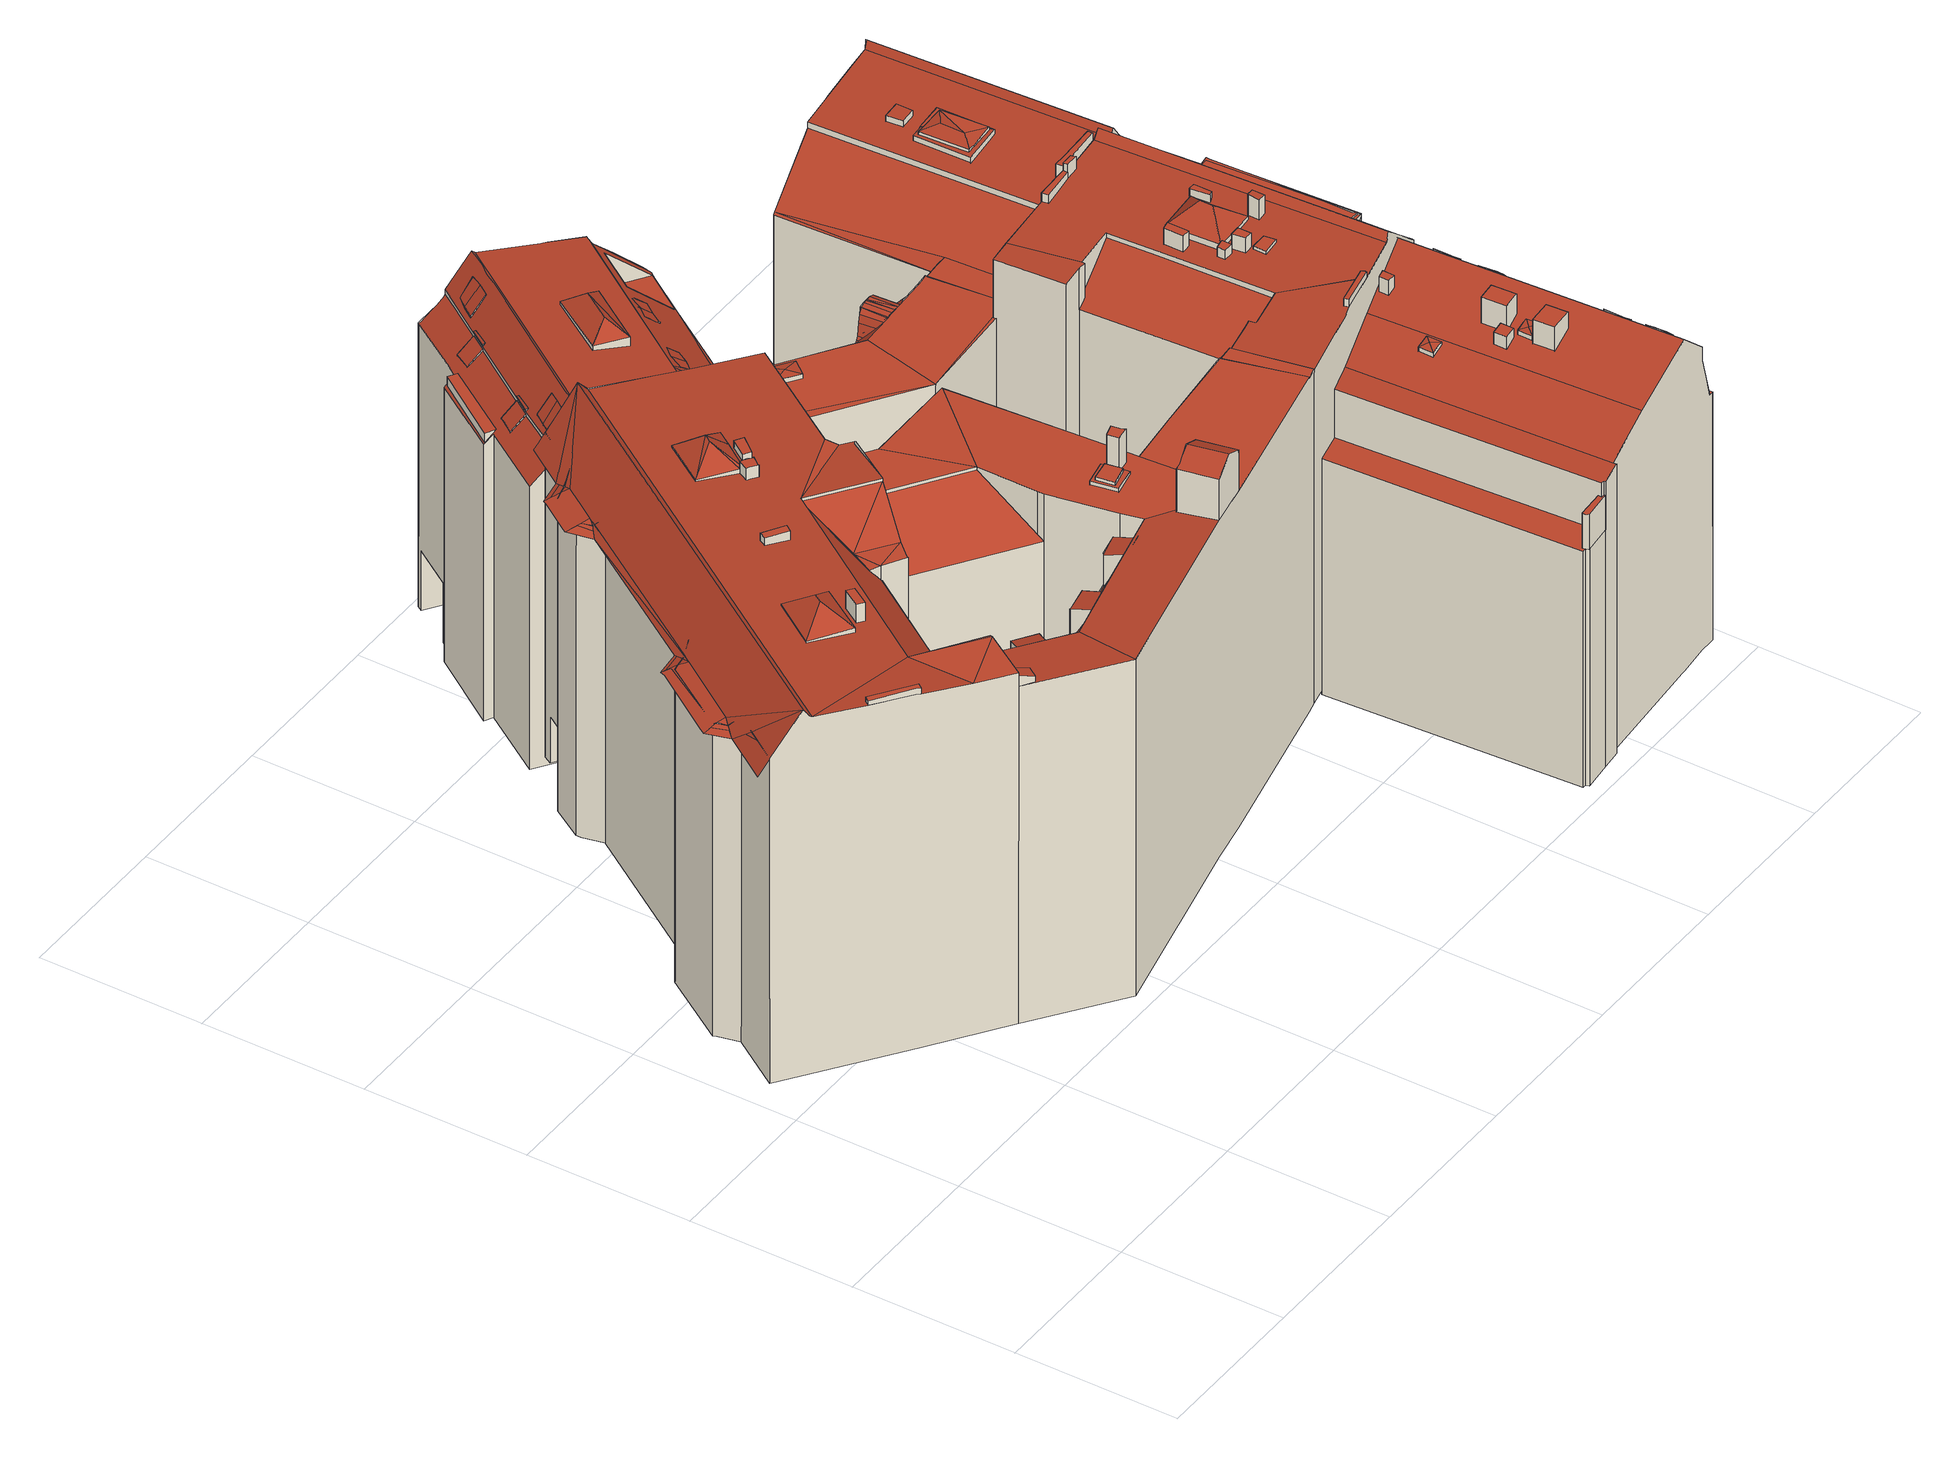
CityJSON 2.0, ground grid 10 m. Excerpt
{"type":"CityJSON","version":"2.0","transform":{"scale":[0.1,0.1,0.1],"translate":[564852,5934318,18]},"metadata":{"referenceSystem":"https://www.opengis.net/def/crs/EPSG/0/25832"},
"CityObjects":{
"building1":{"type":"Building","attributes":{"Grundfläche 2D":"878.854980","Grundhöhe NN":"18.755"},"children":["building1-1","building1-2","building1-3","building1-4","building1-5","building1-6","building1-7","building1-8","building1-9","building1-10","building1-11","building1-12","building1-13","building1-14","building1-15","building1-16","building1-17","building1-18","building1-19","building1-20","building1-21","building1-22","building1-23","building1-24","building1-25","building1-26"],"geometry":[{"type":"Solid","lod":"3","boundaries":[[[[0,1,2,3]],[[4,5,6,7]],[[4,7,8]],[[9,10,11,12,13]],[[9,14,15,16,17,18,10]],[[15,19,20,21,22]],[[7,23,24,25,17,16,15,22,8]],[[26,27,28,29,30,31]],[[32,33,34,35,36,37,38,39,40,41,42]],[[43,44,45,40,39,46,47,48,49,50]],[[51,52,53,54]],[[55,56,57,58]],[[59,60,57,56,61,62,63,64,65,66,67,68,69]],[[70,71,66,65,72,73,74]],[[75,76,77,78,60,69,79,80,81,82]],[[59,69,60]],[[83,84,85,86,87,88,89,90,91]],[[92,93,94,95,96,97,98,99,55,58,100]],[[95,94,101,102,103,97,96]],[[104,105,106,107,108]],[[109,110,106,105,104]],[[104,111,112,113,114,115,116,109]],[[117,111,118,119,120,121,122]],[[123,112,111,117,122]],[[124,125,126,116]],[[114,113,127,124,116,115]],[[104,128,129,130,111]],[[131,132,133,134,135,136,137,138]],[[139,138,137]],[[140,141,142,143,144,145,129]],[[146,147,148,149,130,129,145]],[[150,145,144]],[[151,150,144]],[[152,145,150]],[[153,154,155,156,146]],[[147,146,156]],[[157,158,159,160]],[[139,159,158]],[[137,159,139]],[[158,161,139]],[[139,161,138]],[[162,111,130]],[[163,111,162]],[[112,123,122,164,165]],[[166,167,113,112,165,164,168,169]],[[113,167,166,124,127]],[[116,126,125,170,171]],[[172,173,109,116,171,170,174,175]],[[109,173,172,106,110]],[[131,176,177,178,132]],[[179,180,181,182,183,184,185,186]],[[187,188,189,190]],[[54,53,20,19]],[[35,34,17,25]],[[17,34,33,32,42,41,40,10,18]],[[40,45,44,43,11,10]],[[21,3,2,22]],[[2,1,8,22]],[[6,27,26,7]],[[7,26,31,23]],[[23,31,30,24]],[[70,90,89,71]],[[71,89,88,66]],[[66,88,87,67]],[[67,87,86,85,69,68]],[[85,84,79,69]],[[84,83,80,79]],[[83,91,81,80]],[[136,159,137]],[[132,178,133]],[[145,152,176,131]],[[146,145,131,138]],[[161,153,146,138]],[[0,3,191,192]],[[193,194,195,4,8,1,0,192,196]],[[197,198,5,4,195,199]],[[200,201,202,203,30,29,204]],[[205,35,25,24,30,203]],[[39,38,37,36,35,205,206]],[[48,47,46,39,206,207]],[[49,48,207,208]],[[9,13,209,210]],[[211,212,213,75,51,54,19,15,14,9,210,214]],[[51,75,82,52]],[[3,21,20,53,52,82,215,216,191]],[[217,218,185,184,183,182,219,220]],[[186,185,218,221]],[[179,186,221,222]],[[223,65,64,63,62,61,56,55,99,98,224,225]],[[72,65,223,226]],[[74,73,72,226,227]],[[90,70,74,227,228]],[[91,90,228,229]],[[81,91,229,215,82]],[[230,231,232,233,219,182,92,100,58,57,60,78,77,76,75,213,234]],[[94,93,92,182,181,180]],[[94,180,179,101]],[[189,235,236,103,102,101,179,222,237,190]],[[97,103,236,238]],[[98,97,238,224]],[[187,190,237,239]],[[188,187,239,240]],[[189,188,240,235]],[[108,105,241,242,243]],[[209,13,244,151,144,143,142,141,140,129,128,104,108,243,245]],[[12,11,43,50,49,177,176,152,150,151,244,13]],[[178,177,49,208,246,133]],[[247,136,135,134,133,246,248]],[[247,249,250,251,252,160,159,136]],[[157,160,252,204,29,28,27,6,5,198,253,155,154,153,161,158]],[[254,255,256,156,155,253]],[[147,156,256,257]],[[257,258,259,260,261,262,148,147]],[[263,264,265,266,119,118,111,163,162,130,149,148,262,267]],[[268,269,270,271,117,119,266]],[[272,273,274,275]],[[123,271,270,276,277,274,273,165]],[[278,279,114,127,167,272,275,280]],[[281,279,278,282]],[[283,284,285,286,171,126,115,281,282,287]],[[288,289,242,241,110,173,290]],[[290,286,285,288]],[[194,193,202,201]],[[255,254,250,249]],[[261,260,269,268]],[[277,276,259,258]],[[287,282,278,280,275,274,277,258,257,256,255,249,247,248,246,208,207,206,205,203,202,193,196,192,191,216,215,229,228,227,226,223,225,224,238,236,235,240,239,237,222,221,218,217,220,219,233,232,231,230,234,213,212,211,214,210,209,245,243,242,289,288,285,284,283]],[[264,263,267,262,261,268,266,265]],[[106,105,108,107]],[[120,119,117,122,121]],[[122,123,165,164]],[[122,117,271,123]],[[169,168,164,165,273,272,167,166]],[[166,167,127,124]],[[125,124,279,281]],[[114,124,127]],[[124,114,279]],[[125,126,171,170]],[[125,281,115]],[[115,126,125]],[[290,173,172,175,174,170,171,286]],[[172,173,110,106]],[[110,241,105,106]],[[251,291,197,199,200,204,252]],[[200,199,195,194,201]],[[291,251,250,254,253,198,197]],[[269,260,259,276,270]]]],"semantics":{"surfaces":[{"type":"RoofSurface"},{"type":"WallSurface"},{"type":"GroundSurface"},{"type":"OuterCeilingSurface"}],"values":[[0,0,0,0,0,0,0,0,0,0,0,0,0,0,0,0,0,0,0,0,0,0,0,0,0,0,0,0,0,0,0,0,0,0,0,0,0,0,0,0,0,0,0,0,0,0,0,0,0,0,0,0,1,1,1,1,1,1,1,1,1,1,1,1,1,1,1,1,1,1,1,1,1,1,1,1,1,1,1,1,1,1,1,1,1,1,1,1,1,1,1,1,1,1,1,1,1,1,1,1,1,1,1,1,1,1,1,1,1,1,1,1,1,1,1,1,1,1,1,1,1,1,1,1,1,1,2,2,0,0,0,0,0,0,0,0,0,0,0,0,0,0,0,3,3,3,3]]}}]},
"building1-1":{"type":"BuildingInstallation","parents":["building1"],"geometry":[{"type":"MultiSurface","lod":"3","boundaries":[[[292,293,294,244]],[[294,12,13,244]],[[13,295,292,244]],[[295,296,293,292]],[[12,294,293,296]]],"semantics":{"surfaces":[{"type":"RoofSurface"},{"type":"WallSurface"}],"values":[0,1,1,1,1]}}]},
"building1-2":{"type":"BuildingInstallation","parents":["building1"],"geometry":[{"type":"MultiSurface","lod":"3","boundaries":[[[297,298,299,300,301]],[[302,297,301,303]],[[14,15,303,301,300]],[[15,304,302,303]],[[297,302,304,16,305,299,298]],[[300,299,305,14]]],"semantics":{"surfaces":[{"type":"RoofSurface"},{"type":"WallSurface"}],"values":[0,0,1,1,1,1]}}]},
"building1-3":{"type":"BuildingInstallation","parents":["building1"],"geometry":[{"type":"MultiSurface","lod":"3","boundaries":[[[306,307,308,309,310,311]],[[312,313,306,311,314]],[[313,315,316,308,307,306]],[[317,309,308,316,318]],[[314,311,310,309,317,319]]],"semantics":{"surfaces":[{"type":"RoofSurface"},{"type":"WallSurface"}],"values":[0,1,1,1,1]}}]},
"building1-4":{"type":"BuildingInstallation","parents":["building1"],"geometry":[{"type":"MultiSurface","lod":"3","boundaries":[[[320,44,45,321]],[[321,45,322]],[[320,321,322,323]],[[44,320,323]]],"semantics":{"surfaces":[{"type":"RoofSurface"},{"type":"WallSurface"}],"values":[0,1,1,1]}}]},
"building1-5":{"type":"BuildingInstallation","parents":["building1"],"geometry":[{"type":"MultiSurface","lod":"3","boundaries":[[[324,41,42,325,326]],[[42,327,325]],[[328,324,326,325,327,329]],[[324,328,41]]],"semantics":{"surfaces":[{"type":"RoofSurface"},{"type":"WallSurface"}],"values":[0,1,1,1]}}]},
"building1-6":{"type":"BuildingInstallation","parents":["building1"],"geometry":[{"type":"MultiSurface","lod":"3","boundaries":[[[330,331,332,333]],[[333,332,334,335]],[[330,333,335,336]],[[331,330,336,337]],[[332,331,337,334]]],"semantics":{"surfaces":[{"type":"RoofSurface"},{"type":"WallSurface"}],"values":[0,1,1,1,1]}}]},
"building1-7":{"type":"BuildingInstallation","parents":["building1"],"geometry":[{"type":"MultiSurface","lod":"3","boundaries":[[[338,339,316,315,313,340,341],[336,335,334,337]],[[342,340,313,312]],[[341,340,342,343]],[[338,341,343,344]],[[344,345,339,338]],[[316,339,345,318]]],"semantics":{"surfaces":[{"type":"RoofSurface"},{"type":"WallSurface"}],"values":[0,1,1,1,1,1]}}]},
"building1-8":{"type":"BuildingInstallation","parents":["building1"],"geometry":[{"type":"MultiSurface","lod":"3","boundaries":[[[346,32,33,347,348]],[[33,349,347]],[[350,346,348,347,349,351]],[[346,350,32]]],"semantics":{"surfaces":[{"type":"RoofSurface"},{"type":"WallSurface"}],"values":[0,1,1,1]}}]},
"building1-9":{"type":"BuildingInstallation","parents":["building1"],"geometry":[{"type":"MultiSurface","lod":"3","boundaries":[[[352,353,354,355]],[[355,354,356,357]],[[352,355,357,358]],[[353,352,358,359]],[[354,353,359,356]]],"semantics":{"surfaces":[{"type":"RoofSurface"},{"type":"WallSurface"}],"values":[0,1,1,1,1]}}]},
"building1-10":{"type":"BuildingInstallation","parents":["building1"],"geometry":[{"type":"MultiSurface","lod":"3","boundaries":[[[360,361,362,363,364]],[[78,60,360,364]],[[60,59,365,362,361,360]],[[365,366,363,362]],[[366,78,364,363]]],"semantics":{"surfaces":[{"type":"RoofSurface"},{"type":"WallSurface"}],"values":[0,1,1,1,1]}}]},
"building1-11":{"type":"BuildingInstallation","parents":["building1"],"geometry":[{"type":"MultiSurface","lod":"3","boundaries":[[[367,368,369,370]],[[63,64,368,367]],[[64,371,369,368]],[[372,370,369,371]]],"semantics":{"surfaces":[{"type":"RoofSurface"},{"type":"WallSurface"}],"values":[0,1,1,1]}}]},
"building1-12":{"type":"BuildingInstallation","parents":["building1"],"geometry":[{"type":"MultiSurface","lod":"3","boundaries":[[[373,374,375,376]],[[376,375,377,378]],[[373,376,378,379]],[[374,373,379,380]],[[375,374,380,377]]],"semantics":{"surfaces":[{"type":"RoofSurface"},{"type":"WallSurface"}],"values":[0,1,1,1,1]}}]},
"building1-13":{"type":"BuildingInstallation","parents":["building1"],"geometry":[{"type":"MultiSurface","lod":"3","boundaries":[[[381,382,383,384,385,386]],[[387,388,382,381]],[[389,384,383,382,388,390]],[[389,391,385,384]],[[391,392,387,381,386,385]]],"semantics":{"surfaces":[{"type":"RoofSurface"},{"type":"WallSurface"}],"values":[0,1,1,1,1]}}]},
"building1-14":{"type":"BuildingInstallation","parents":["building1"],"geometry":[{"type":"MultiSurface","lod":"3","boundaries":[[[393,394,395,396]],[[396,395,397,96]],[[394,393,95,398]],[[395,394,398,397]]],"semantics":{"surfaces":[{"type":"RoofSurface"},{"type":"WallSurface"}],"values":[0,1,1,1]}}]},
"building1-15":{"type":"BuildingInstallation","parents":["building1"],"geometry":[{"type":"MultiSurface","lod":"3","boundaries":[[[399,400,401,402]],[[402,401,403,404]],[[399,402,404,405]],[[400,399,405,406]],[[401,400,406,403]]],"semantics":{"surfaces":[{"type":"RoofSurface"},{"type":"WallSurface"}],"values":[0,1,1,1,1]}}]},
"building1-16":{"type":"BuildingInstallation","parents":["building1"],"geometry":[{"type":"MultiSurface","lod":"3","boundaries":[[[407,408,409,410]],[[63,367,408,407,62]],[[367,370,409,408]],[[409,370,372]],[[410,409,372,411]],[[411,62,407,410]]],"semantics":{"surfaces":[{"type":"RoofSurface"},{"type":"WallSurface"}],"values":[0,1,1,1,1,1]}}]},
"building1-17":{"type":"BuildingInstallation","parents":["building1"],"geometry":[{"type":"MultiSurface","lod":"3","boundaries":[[[412,413,414]],[[415,416,417,418,413,412]],[[419,417,420]],[[419,421,418,417]],[[422,414,413,418,421]],[[423,424,412,414]],[[424,425,392,417,416,415,412]],[[392,391,420,417]],[[391,426,427,421,419,420]],[[421,427,423,414,422]]],"semantics":{"surfaces":[{"type":"RoofSurface"},{"type":"WallSurface"}],"values":[0,0,0,0,0,1,1,1,1,1]}}]},
"building1-18":{"type":"BuildingInstallation","parents":["building1"],"geometry":[{"type":"MultiSurface","lod":"3","boundaries":[[[428,429,430,431,432]],[[433,434,432,431]],[[434,435,428,432]],[[435,436,429,428]],[[429,436,433,431,430]]],"semantics":{"surfaces":[{"type":"RoofSurface"},{"type":"WallSurface"}],"values":[0,1,1,1,1]}}]},
"building1-19":{"type":"BuildingInstallation","parents":["building1"],"geometry":[{"type":"MultiSurface","lod":"3","boundaries":[[[437,438,439,440]],[[440,439,441,442]],[[437,440,442,443]],[[443,444,438,437]],[[444,441,439,438]]],"semantics":{"surfaces":[{"type":"RoofSurface"},{"type":"WallSurface"}],"values":[0,1,1,1,1]}}]},
"building1-20":{"type":"BuildingInstallation","parents":["building1"],"geometry":[{"type":"MultiSurface","lod":"3","boundaries":[[[445,446,447]],[[448,447,446,449]],[[445,450,449,446]],[[448,449,450]],[[445,447,451,452]],[[452,453,450,445]],[[448,450,453,454]],[[454,451,447,448]]],"semantics":{"surfaces":[{"type":"RoofSurface"},{"type":"WallSurface"}],"values":[0,0,0,0,1,1,1,1]}}]},
"building1-21":{"type":"BuildingInstallation","parents":["building1"],"geometry":[{"type":"MultiSurface","lod":"3","boundaries":[[[455,456,457,458]],[[458,457,459,460]],[[455,458,460,461]],[[456,455,461,462]],[[457,456,462,459]]],"semantics":{"surfaces":[{"type":"RoofSurface"},{"type":"WallSurface"}],"values":[0,1,1,1,1]}}]},
"building1-22":{"type":"BuildingInstallation","parents":["building1"],"geometry":[{"type":"MultiSurface","lod":"3","boundaries":[[[463,464,465]],[[465,466,467]],[[464,466,465]],[[468,464,463]],[[469,470,464,468]],[[471,466,469]],[[467,466,471]],[[469,466,470]],[[470,466,464]],[[472,473,463,465]],[[468,474,475,471,469]],[[476,467,471,475,477]],[[476,472,465,467]]],"semantics":{"surfaces":[{"type":"RoofSurface"},{"type":"WallSurface"}],"values":[0,0,0,0,0,0,0,0,0,1,1,1,1]}}]},
"building1-23":{"type":"BuildingInstallation","parents":["building1"],"geometry":[{"type":"MultiSurface","lod":"3","boundaries":[[[478,479,480,481]],[[481,480,482,483]],[[478,481,483,484]],[[479,478,484,485]],[[480,479,485,482]]],"semantics":{"surfaces":[{"type":"RoofSurface"},{"type":"WallSurface"}],"values":[0,1,1,1,1]}}]},
"building1-24":{"type":"BuildingInstallation","parents":["building1"],"geometry":[{"type":"MultiSurface","lod":"3","boundaries":[[[486,487,488,489,490,491,492,493,494]],[[495,488,487,463,473]],[[495,496,497,490,489,488]],[[497,498,499,492,491,490]],[[499,500,493,492]],[[500,501,474,468,486,494,493]],[[468,463,487,486]]],"semantics":{"surfaces":[{"type":"RoofSurface"},{"type":"WallSurface"}],"values":[0,1,1,1,1,1,1]}}]},
"building1-25":{"type":"BuildingInstallation","parents":["building1"],"geometry":[{"type":"MultiSurface","lod":"3","boundaries":[[[502,503,504,505]],[[505,504,506,507]],[[502,505,507,508]],[[503,502,508,509]],[[504,503,509,506]]],"semantics":{"surfaces":[{"type":"RoofSurface"},{"type":"WallSurface"}],"values":[0,1,1,1,1]}}]},
"building1-26":{"type":"BuildingInstallation","parents":["building1"],"geometry":[{"type":"MultiSurface","lod":"3","boundaries":[[[510,511,512,513,514]],[[142,143,512,511,510,141]],[[143,515,513,512]],[[515,516,514,513]],[[516,141,510,514]]],"semantics":{"surfaces":[{"type":"RoofSurface"},{"type":"WallSurface"}],"values":[0,1,1,1,1]}}]},
"building2":{"type":"Building","attributes":{"Grundfläche 2D":"254.212908","Grundhöhe NN":"18.160"},"children":["building2-1","building2-2","building2-3","building2-4","building2-5","building2-6","building2-7","building2-8","building2-9","building2-10","building2-11","building2-12","building2-13","building2-14","building2-15"],"geometry":[{"type":"MultiSurface","lod":"3","boundaries":[[[517,518,519,520,521,522,523,524,525,526,527,528,529,530,531,532,533,534,535]],[[536,537,538,539,540,541,542,543,544,545,546,547,548,549,550]],[[536,550,551,552,541,540,539,538,537]],[[553,554,555,552,551,556,557,558,559]],[[560,561,562,563,564,565,566]],[[567,568,569]],[[569,568,570]],[[571,572,567]],[[572,573,567]],[[567,573,568]],[[574,575,576,577,578,579,560,580,581,572,571,582,583],[584,585,586,587]],[[572,566,588]],[[589,564,563,590,591,592,593,594,572,588,595]],[[560,566,572,581,580]],[[596,597,598,599,600]],[[601,602,598]],[[598,602,603,604,605,606,607,608,609,610,611,612,613,614]],[[615,616,599,598,614]],[[617,618,617,619]],[[619,617,618,620,621,622,623,624,625,626]],[[626,627,628,629,630,631,632,633,634,635,636]],[[619,626,619,637,618,617]],[[626,636,635,634,637,619]],[[629,638,639,570,640,630]],[[569,570,639]],[[564,589,565]],[[588,566,595]],[[615,614,630,640,570,568,573,572,594,593,616]],[[546,545,544,543,542,535,534,533,532,531,530,529,528,548,547]],[[578,553,559,558,557,561,560,579]],[[589,595,566,565]],[[622,621,620,618,637,634,633,632,631,630,614,613,612,611,610,609,608,607,606,605]],[[593,592,599,616]],[[592,591,600,599]],[[591,590,596,600]],[[520,641,642,643,644,645,646,522,521]],[[523,522,646,647]],[[524,523,647,648]],[[525,524,648,649]],[[526,525,649,650]],[[526,650,651,652,653,654,655,656,657,590,563,562,561,557,556,551,550,549,548,528,527]],[[596,590,657,658,597]],[[598,597,658,659]],[[601,598,659,660]],[[602,601,660,661]],[[603,602,661,662]],[[604,603,662,663]],[[622,605,604,663,664]],[[623,622,664,665]],[[629,628,627,626,625,624,623,665,666]],[[638,629,666,667]],[[567,569,639,668,669]],[[639,638,667,668]],[[567,669,670,671,672,673,674,583,582,571]],[[520,519,518,517,675,676,677,641]],[[576,575,574,583,674,678,679,680,681,682,535,542,541,552,555,554,553,578,577]],[[517,535,682,675]],[[645,644,671,670]],[[673,672,643,642]],[[676,675,682,681,680,679,678,674,673,642,641,677]],[[667,666,665,664,663,662,661,660,659,658,657,656,655,654,653,652,651,650,649,648,647,646,645,670,669,668]],[[644,643,672,671]]],"semantics":{"surfaces":[{"type":"RoofSurface"},{"type":"WallSurface"},{"type":"GroundSurface"},{"type":"OuterCeilingSurface"}],"values":[0,0,0,0,0,0,0,0,0,0,0,0,0,0,0,0,0,0,0,0,0,0,0,0,0,1,1,1,1,1,1,1,1,1,1,1,1,1,1,1,1,1,1,1,1,1,1,1,1,1,1,1,1,1,1,1,1,1,1,2,2,3]}}]},
"building2-1":{"type":"BuildingInstallation","parents":["building2"],"geometry":[{"type":"MultiSurface","lod":"3","boundaries":[[[683,684,685,686,687]],[[688,683,687,689]],[[690,689,687,686]],[[690,686,685,684,691,692]]],"semantics":{"surfaces":[{"type":"RoofSurface"},{"type":"WallSurface"}],"values":[0,1,1,1]}}]},
"building2-2":{"type":"BuildingInstallation","parents":["building2"],"geometry":[{"type":"MultiSurface","lod":"3","boundaries":[[[693,684,683,694]],[[694,683,688,695]],[[693,694,695,696]],[[684,693,696,691]]],"semantics":{"surfaces":[{"type":"RoofSurface"},{"type":"WallSurface"}],"values":[0,1,1,1]}}]},
"building2-3":{"type":"BuildingInstallation","parents":["building2"],"geometry":[{"type":"MultiSurface","lod":"3","boundaries":[[[697,698,699]],[[700,699,698,701]],[[702,698,697]],[[701,698,702]],[[703,704,697,699]],[[702,697,704,705]],[[705,706,701,702]],[[706,707,703,699,700,701]]],"semantics":{"surfaces":[{"type":"RoofSurface"},{"type":"WallSurface"}],"values":[0,0,0,0,1,1,1,1]}}]},
"building2-4":{"type":"BuildingInstallation","parents":["building2"],"geometry":[{"type":"MultiSurface","lod":"3","boundaries":[[[708,709,710,711]],[[709,712,710]],[[708,711,713]],[[709,713,712]],[[708,713,709]],[[714,715,711,710]],[[715,716,713,711]],[[712,713,716,717]],[[710,712,717,714]]],"semantics":{"surfaces":[{"type":"RoofSurface"},{"type":"WallSurface"}],"values":[0,0,0,0,0,1,1,1,1]}}]},
"building2-5":{"type":"BuildingInstallation","parents":["building2"],"geometry":[{"type":"MultiSurface","lod":"3","boundaries":[[[718,587,586,719]],[[719,586,585]],[[718,719,585,584]],[[587,718,584]]],"semantics":{"surfaces":[{"type":"RoofSurface"},{"type":"WallSurface"}],"values":[0,1,1,1]}}]},
"building2-6":{"type":"BuildingInstallation","parents":["building2"],"geometry":[{"type":"MultiSurface","lod":"3","boundaries":[[[720,721,722,723]],[[723,722,724,725]],[[720,726,727,721]],[[727,724,722,721]]],"semantics":{"surfaces":[{"type":"RoofSurface"},{"type":"WallSurface"}],"values":[0,1,1,1]}}]},
"building2-7":{"type":"BuildingInstallation","parents":["building2"],"geometry":[{"type":"MultiSurface","lod":"3","boundaries":[[[728,729,730,731]],[[730,729,732]],[[733,734,735,736]],[[737,733,736,738,739,740]],[[739,741,740]],[[734,728,731,735]],[[742,740,741,635]],[[742,635,637,743]],[[637,617,744]],[[744,743,637]],[[745,617,746,747]],[[744,617,745]],[[748,747,746,749]],[[750,751,752,753,748,749,754,755]],[[756,752,751,757,758]],[[758,759,756]],[[760,761,762,747,748,753,752,756,759,763]],[[762,619,636,764,765,766,767,768,732,729,728,734,733,737,740,742,743,744,745,747]]],"semantics":{"surfaces":[{"type":"RoofSurface"},{"type":"WallSurface"}],"values":[0,0,0,0,0,0,0,0,0,0,0,0,0,0,0,0,1,1]}}]},
"building2-8":{"type":"BuildingInstallation","parents":["building2"],"geometry":[{"type":"MultiSurface","lod":"3","boundaries":[[[769,770,771,772]],[[773,774,775,776,777]],[[543,544,772,771]],[[778,777,776,775,779,780]],[[770,769,781,782]],[[782,543,771,770]],[[533,779,775,774]],[[778,532,773,777]],[[769,772,544]],[[781,769,544]]],"semantics":{"surfaces":[{"type":"RoofSurface"},{"type":"WallSurface"}],"values":[0,0,1,1,1,1,1,1,1,1]}}]},
"building2-9":{"type":"BuildingInstallation","parents":["building2"],"geometry":[{"type":"MultiSurface","lod":"3","boundaries":[[[783,784,785,786]],[[784,783,787,788]],[[788,785,784]],[[787,783,786]]],"semantics":{"surfaces":[{"type":"RoofSurface"},{"type":"WallSurface"}],"values":[0,1,1,1]}}]},
"building2-10":{"type":"BuildingInstallation","parents":["building2"],"geometry":[{"type":"MultiSurface","lod":"3","boundaries":[[[789,720,723,790]],[[720,789,791,726]],[[790,723,725,792]],[[789,790,792,791]]],"semantics":{"surfaces":[{"type":"RoofSurface"},{"type":"WallSurface"}],"values":[0,1,1,1]}}]},
"building2-11":{"type":"BuildingInstallation","parents":["building2"],"geometry":[{"type":"MultiSurface","lod":"3","boundaries":[[[793,794,795,796]],[[797,798,799,800,801]],[[545,546,795,794]],[[793,796,802,803]],[[531,804,799,798]],[[803,545,794,793]],[[805,530,797,801]],[[546,802,796,795]],[[805,801,800,799,804,806]]],"semantics":{"surfaces":[{"type":"RoofSurface"},{"type":"WallSurface"}],"values":[0,0,1,1,1,1,1,1,1]}}]},
"building2-12":{"type":"BuildingInstallation","parents":["building2"],"geometry":[{"type":"MultiSurface","lod":"3","boundaries":[[[807,808,809,810,811]],[[810,811,810,809]],[[812,813,808,807]],[[814,809,808]],[[814,808,813]]],"semantics":{"surfaces":[{"type":"RoofSurface"},{"type":"WallSurface"}],"values":[0,1,1,1,1]}}]},
"building2-13":{"type":"BuildingInstallation","parents":["building2"],"geometry":[{"type":"MultiSurface","lod":"3","boundaries":[[[815,816,817,818,819,820]],[[821,822,816,815]],[[822,817,818,817,816]],[[819,820,819,818]]],"semantics":{"surfaces":[{"type":"RoofSurface"},{"type":"WallSurface"}],"values":[0,1,1,1]}}]},
"building2-14":{"type":"BuildingInstallation","parents":["building2"],"geometry":[{"type":"MultiSurface","lod":"3","boundaries":[[[823,815,820,824,825,826,827]],[[828,829,821,815,823,827]],[[825,828,827,826]],[[824,825,824,820]]],"semantics":{"surfaces":[{"type":"RoofSurface"},{"type":"WallSurface"}],"values":[0,1,1,1]}}]},
"building2-15":{"type":"BuildingInstallation","parents":["building2"],"geometry":[{"type":"MultiSurface","lod":"3","boundaries":[[[807,811,830,580,831]],[[580,581,831,580,830]],[[807,831,581,812]]],"semantics":{"surfaces":[{"type":"RoofSurface"},{"type":"WallSurface"}],"values":[0,1,1]}}]},
"building3":{"type":"Building","attributes":{"Grundfläche 2D":"230.732445","Grundhöhe NN":"18.650"},"children":["building3-1","building3-2","building3-3","building3-4","building3-5","building3-6","building3-7","building3-8","building3-9","building3-10","building3-11","building3-12","building3-13","building3-14"],"geometry":[{"type":"Solid","lod":"3","boundaries":[[[[832,833,834,835,836,837,838,839,840,841,842,843,844,845,846]],[[847,848,849,850,851,852]],[[853,854,855,856]],[[848,857,858,859,849]],[[860,861,859,858,862,863,864,865]],[[866,867,868,869,856,852,851,870,871],[855,854,853,856]],[[872,873,185,874,834,833,832,846,845,844,875,876,877,878]],[[879,880,881,882,883,884,885,886,887,888]],[[868,867,866,871,870,843,842,841,840,839,838,837,836,856,869]],[[834,874,185,889,890,891,892,893,894,895,896,897,879,862,858,857,848,847,852,856,836,835]],[[887,898,863,862,879,888]],[[863,898,887,886,899,864]],[[864,899,886,885,900,865]],[[865,900,885,901,902,860]],[[903,859,861,860,902,904]],[[905,906,907,908,875,844,843,870,851,850,849,859,903,909]],[[876,875,908,910]],[[877,876,910,911]],[[878,877,911,912]],[[185,873,872,913,914,889]],[[872,878,912,913]],[[880,879,897,915]],[[881,880,915,916]],[[917,883,882,881,916,918]],[[884,883,917,919]],[[885,884,919,901]],[[906,905,909,903,904,902,901,919,917,918,916,915,897,896,895,894,893,892,891,890,889,914,913,912,911,910,908,907]]]],"semantics":{"surfaces":[{"type":"RoofSurface"},{"type":"WallSurface"},{"type":"GroundSurface"}],"values":[[0,0,0,0,0,0,0,0,1,1,1,1,1,1,1,1,1,1,1,1,1,1,1,1,1,1,2]]}}]},
"building3-1":{"type":"BuildingInstallation","parents":["building3"],"geometry":[{"type":"MultiSurface","lod":"3","boundaries":[[[920,921,922,923]],[[924,925,923,922]],[[920,923,925,926]],[[926,927,921,920]],[[922,921,927,924]]],"semantics":{"surfaces":[{"type":"RoofSurface"},{"type":"WallSurface"}],"values":[0,1,1,1,1]}}]},
"building3-2":{"type":"BuildingInstallation","parents":["building3"],"geometry":[{"type":"MultiSurface","lod":"3","boundaries":[[[928,929,930,931,932,933,934,935]],[[936,937,930,929]],[[931,930,937,938]],[[931,938,939,932]],[[939,940,933,932]],[[940,941,942,943,928,935,934,933]],[[929,928,943,936]]],"semantics":{"surfaces":[{"type":"RoofSurface"},{"type":"WallSurface"}],"values":[0,1,1,1,1,1,1]}}]},
"building3-3":{"type":"BuildingInstallation","parents":["building3"],"geometry":[{"type":"MultiSurface","lod":"3","boundaries":[[[944,945,946,947,948,949,950,951,952,953]],[[946,945,954,955]],[[952,956,833,953]],[[944,957,954,945]],[[947,946,955,958]],[[959,951,950,949,948,960,832]],[[951,959,956,952]]],"semantics":{"surfaces":[{"type":"RoofSurface"},{"type":"WallSurface"}],"values":[0,1,1,1,1,1,1]}}]},
"building3-4":{"type":"BuildingInstallation","parents":["building3"],"geometry":[{"type":"MultiSurface","lod":"3","boundaries":[[[961,962,963,964,965]],[[878,872,846,965,964]],[[845,876,877,963,962,961]],[[877,878,964,963]]],"semantics":{"surfaces":[{"type":"RoofSurface"},{"type":"WallSurface"}],"values":[0,1,1,1]}}]},
"building3-5":{"type":"BuildingInstallation","parents":["building3"],"geometry":[{"type":"MultiSurface","lod":"3","boundaries":[[[966,967,968,969]],[[970,971,967,966]],[[971,972,968,967]],[[969,968,972,973]],[[973,970,966,969]]],"semantics":{"surfaces":[{"type":"RoofSurface"},{"type":"WallSurface"}],"values":[0,1,1,1,1]}}]},
"building3-6":{"type":"BuildingInstallation","parents":["building3"],"geometry":[{"type":"MultiSurface","lod":"3","boundaries":[[[974,975,976,977,978,979]],[[976,975,980,981]],[[979,978,977,982,983]],[[975,974,979,983,853,980]],[[977,976,981,982]]],"semantics":{"surfaces":[{"type":"RoofSurface"},{"type":"WallSurface"}],"values":[0,1,1,1,1]}}]},
"building3-7":{"type":"BuildingInstallation","parents":["building3"],"geometry":[{"type":"MultiSurface","lod":"3","boundaries":[[[984,985,986]],[[987,988,984,986,989,990]],[[991,990,989,986,985,992,993,994]],[[995,992,985,984]],[[987,990,991,996]],[[988,987,996,997]],[[988,997,995,984]]],"semantics":{"surfaces":[{"type":"RoofSurface"},{"type":"WallSurface"}],"values":[0,0,1,1,1,1,1]}}]},
"building3-8":{"type":"BuildingInstallation","parents":["building3"],"geometry":[{"type":"MultiSurface","lod":"3","boundaries":[[[957,958,955,954]]],"semantics":{"surfaces":[{"type":"RoofSurface"}],"values":[0]}}]},
"building3-9":{"type":"BuildingInstallation","parents":["building3"],"geometry":[{"type":"MultiSurface","lod":"3","boundaries":[[[998,999,1000,1001,1002]],[[999,998,1003,1004]],[[1000,999,1004,1005]],[[1005,1006,1007,1002,1001,1000]],[[998,1002,1007,1003]]],"semantics":{"surfaces":[{"type":"RoofSurface"},{"type":"WallSurface"}],"values":[0,1,1,1,1]}}]},
"building3-10":{"type":"BuildingInstallation","parents":["building3"],"geometry":[{"type":"MultiSurface","lod":"3","boundaries":[[[1008,1009,1010,1011]],[[1012,1011,1010,1013]],[[1014,1015,1016,1010,1009]],[[1017,1013,1010,1016,1015]],[[1018,1019,1020,1009,1008,1011]],[[1009,1020,1021,1015,1014]],[[1021,1022,1023,1013,1017,1015]],[[1023,1024,1018,1011,1012,1013]]],"semantics":{"surfaces":[{"type":"RoofSurface"},{"type":"WallSurface"}],"values":[0,0,0,0,1,1,1,1]}}]},
"building3-11":{"type":"BuildingInstallation","parents":["building3"],"geometry":[{"type":"MultiSurface","lod":"3","boundaries":[[[1025,1026,1027,1028,1029]],[[1030,1029,1028,1027]],[[1031,1032,1027,1026]],[[1033,1030,1027,1032]],[[1034,1035,1030,1033,1032]],[[1036,1037,1038,1026,1025,1029]],[[1026,1038,1034,1032,1031]],[[1035,1036,1029,1030]]],"semantics":{"surfaces":[{"type":"RoofSurface"},{"type":"WallSurface"}],"values":[0,0,0,0,1,1,1,1]}}]},
"building3-12":{"type":"BuildingInstallation","parents":["building3"],"geometry":[{"type":"MultiSurface","lod":"3","boundaries":[[[1039,1040,1041,1042]],[[1043,1044,1042,1041]],[[1039,1042,1044,1045]],[[1040,1039,1045,1046]],[[1041,1040,1046,1043]]],"semantics":{"surfaces":[{"type":"RoofSurface"},{"type":"WallSurface"}],"values":[0,1,1,1,1]}}]},
"building3-13":{"type":"BuildingInstallation","parents":["building3"],"geometry":[{"type":"MultiSurface","lod":"3","boundaries":[[[1047,1048,1049,1050,1051,1052,1053,1054]],[[1054,1053,1052,1055,1056]],[[1050,1049,1057,1058]],[[1055,1052,1051,1050,1058,854]],[[1054,1056,855,1059,1057,1049,1048,1047]]],"semantics":{"surfaces":[{"type":"RoofSurface"},{"type":"WallSurface"}],"values":[0,1,1,1,1]}}]},
"building3-14":{"type":"BuildingInstallation","parents":["building3"],"geometry":[{"type":"MultiSurface","lod":"3","boundaries":[[[1060,900,899,898,1061,1062,1063]],[[884,885,900,1060]],[[886,899,900,885]],[[888,1061,898,887]],[[887,898,899,886]],[[888,1064,1062,1061]],[[884,1060,1063,1062,1064,883]]],"semantics":{"surfaces":[{"type":"RoofSurface"},{"type":"WallSurface"}],"values":[0,1,1,1,1,1,1]}}]},
"building4":{"type":"Building","attributes":{"Grundfläche 2D":"192.346620","Grundhöhe NN":"18.805"},"children":["building4-1","building4-2","building4-3","building4-4"],"geometry":[{"type":"Solid","lod":"3","boundaries":[[[[1065,1066,1067,1068,1069,1070,1071,1072]],[[1073,1074,1075,1076,1077,1078]],[[1076,1079,1080,1077]],[[1081,1082,1083,1084,1085,1086,1087,1088,1089,1090,1080,1079]],[[1091,1092,1093,1094,1095]],[[1096,1097,1093]],[[1094,1098,1099,1100,1095]],[[1093,1097,1094]],[[1097,1098,1094]],[[1091,1086,1085,1092]],[[1070,1073,1078,1071]],[[1068,1067,1066,1101,1102,1103,1104,1105,1106,1107,1108,1109,1110,1111,1096,1093,1092,1085,1084,1083,1082,1081,1079,1076,1075,1074,1073,1070,1069]],[[1097,1096,1111,1112]],[[1098,1097,1112,1113,1099]],[[1100,1099,1113,223]],[[1100,223,1114,1115,224,1116,1065,1072,1071,1078,1077,1080,1090,1089,1088,1087,1086,1091,1095]],[[1066,1065,1116,1101]],[[1109,1108,1107,1106,1105,1104,1103,1102,1101,1116,224,1115,1114,223,1113,1112,1111,1110]]]],"semantics":{"surfaces":[{"type":"RoofSurface"},{"type":"WallSurface"},{"type":"GroundSurface"}],"values":[[0,0,0,0,0,0,0,0,1,1,1,1,1,1,1,1,1,2]]}}]},
"building4-1":{"type":"BuildingInstallation","parents":["building4"],"geometry":[{"type":"MultiSurface","lod":"3","boundaries":[[[1117,1118,1119,1120]],[[1118,1117,1121,1122]],[[1122,1123,1119,1118]],[[1120,1119,1123,1124]],[[1124,1121,1117,1120]]],"semantics":{"surfaces":[{"type":"RoofSurface"},{"type":"WallSurface"}],"values":[0,1,1,1,1]}}]},
"building4-2":{"type":"BuildingInstallation","parents":["building4"],"geometry":[{"type":"MultiSurface","lod":"3","boundaries":[[[1125,1126,1127,1128,1129]],[[1129,1130,1131]],[[1128,1130,1129]],[[1127,1132,1130,1128]],[[1133,1134,1131,1130,1132]],[[1135,1136,1137,1138,1127,1126,1125,1129,1139,1140]],[[1141,1132,1127,1138,1142]],[[1134,1133,1132,1141,1143,1144]],[[1131,1134,1144,1145]],[[1139,1129,1131,1145,1146]]],"semantics":{"surfaces":[{"type":"RoofSurface"},{"type":"WallSurface"}],"values":[0,0,0,0,0,1,1,1,1,1]}}]},
"building4-3":{"type":"BuildingInstallation","parents":["building4"],"geometry":[{"type":"MultiSurface","lod":"3","boundaries":[[[1147,1148,1149,1150,1151]],[[1088,1089,1149,1148,1087]],[[1089,1152,1150,1149]],[[1151,1150,1152,1153]],[[1147,1151,1153,1154]],[[1154,1087,1148,1147]]],"semantics":{"surfaces":[{"type":"RoofSurface"},{"type":"WallSurface"}],"values":[0,1,1,1,1,1]}}]},
"building4-4":{"type":"BuildingInstallation","parents":["building4"],"geometry":[{"type":"MultiSurface","lod":"3","boundaries":[[[1139,1146,1155,1156,1157,1140]],[[1158,1159,1160,1161,1155,1146,1145,1144,1143,1141,1142,1138,1137,1136,1135,1157,1162]],[[1135,1140,1157]],[[1157,1156,1163,1164,1158,1162]],[[1164,1165,1159,1158]],[[1166,1155,1161,1160,1159,1165,1167,1168]],[[1166,1163,1156,1155]]],"semantics":{"surfaces":[{"type":"RoofSurface"},{"type":"WallSurface"}],"values":[0,0,0,1,1,1,1]}}]}
},
"vertices":[
[344,314,197],[311,313,223],[319,197,223],[352,201,197],[251,313,228],[240,320,228],[223,293,227],[267,263,227],[311,313,228],[176,106,229],[181,144,227],[142,172,227],[128,151,229],[124,144,229],[296,133,229],[322,138,229],[294,156,228],[278,167,227],[218,153,227],[422,160,228],[410,207,228],[352,201,228],[319,197,228],[267,226,227],[267,222,227],[275,180,227],[267,263,225],[223,293,225],[221,291,223],[204,265,196],[267,222,196],[267,226,199],[250,160,225],[265,163,225],[278,167,225],[275,180,198],[247,174,198],[215,166,198],[200,163,198],[184,159,198],[181,144,225],[203,149,225],[218,153,225],[142,172,225],[154,163,225],[167,154,225],[175,166,199],[162,174,199],[149,184,200],[149,183,202],[142,173,224],[430,162,227],[421,208,227],[410,207,227],[422,160,227],[525,357,238],[521,357,233],[532,184,233],[535,185,238],[504,179,231],[504,178,231],[520,357,233],[496,355,232],[489,355,231],[467,354,229],[431,352,227],[439,311,227],[464,312,229],[466,282,229],[470,212,229],[434,309,227],[439,309,227],[417,351,226],[417,349,226],[420,308,226],[430,162,226],[458,168,228],[473,171,229],[480,173,230],[446,208,227],[445,212,227],[440,211,227],[421,208,225],[445,212,204],[446,208,204],[470,212,225],[466,282,226],[464,312,226],[439,311,204],[439,309,204],[434,309,200],[440,211,200],[571,193,205],[571,194,205],[569,227,205],[569,229,205],[564,318,205],[564,319,205],[561,359,205],[541,358,223],[568,192,208],[574,227,205],[570,318,205],[570,320,205],[27,213,248],[26,244,221],[26,256,211],[7,228,211],[12,224,221],[35,266,215],[31,262,214],[191,459,248],[150,437,215],[135,415,215],[132,410,215],[67,312,215],[63,307,215],[164,451,221],[181,466,229],[176,469,221],[173,471,215],[171,473,211],[154,448,211],[151,441,214],[126,406,211],[68,319,211],[65,312,214],[132,411,214],[30,211,243],[31,210,242],[196,456,242],[104,199,236],[128,197,211],[137,191,199],[137,192,199],[190,271,200],[190,272,200],[184,275,209],[184,317,236],[188,287,212],[34,208,242],[56,192,241],[78,177,240],[80,175,240],[103,158,239],[104,199,238],[184,317,238],[234,335,236],[277,400,236],[245,422,238],[142,172,238],[124,144,238],[142,173,238],[221,291,238],[240,320,237],[241,321,236],[234,326,236],[204,265,209],[209,272,212],[190,272,209],[204,264,209],[221,291,236],[194,457,244],[193,458,246],[138,445,211],[146,440,214],[123,422,211],[130,417,214],[137,443,211],[124,424,211],[52,317,211],[59,311,214],[22,271,211],[30,268,214],[51,314,211],[24,274,211],[142,173,236],[149,183,211],[137,191,210],[574,227,177],[569,227,202],[571,194,202],[571,193,202],[574,194,187],[575,194,186],[578,194,169],[576,227,169],[577,229,203],[572,318,203],[570,318,203],[574,229,203],[352,201,8],[344,314,8],[255,313,8],[255,313,42],[251,313,48],[311,313,8],[241,319,50],[240,320,48],[250,313,50],[210,261,50],[214,258,42],[214,258,8],[267,222,8],[204,265,50],[275,180,8],[184,159,8],[149,184,8],[149,183,8],[124,144,8],[176,106,8],[322,138,8],[422,160,8],[430,162,8],[296,133,8],[421,208,8],[410,207,8],[575,194,8],[578,194,8],[571,193,8],[574,194,8],[576,227,8],[574,227,8],[431,352,8],[561,359,8],[541,358,8],[417,351,8],[420,308,8],[434,309,8],[440,211,8],[473,171,8],[480,173,8],[504,178,8],[568,192,8],[458,168,8],[570,318,8],[570,320,8],[574,229,8],[564,319,8],[577,229,8],[572,318,8],[33,255,221],[33,255,8],[12,224,8],[124,144,236],[80,175,8],[137,191,8],[190,272,8],[190,271,8],[197,268,8],[197,268,42],[201,266,50],[204,264,50],[241,321,48],[238,323,42],[238,323,8],[234,326,8],[234,335,8],[256,368,8],[256,368,39],[273,395,39],[273,395,8],[277,400,8],[194,457,8],[193,458,8],[191,459,8],[176,469,8],[196,456,8],[173,464,8],[173,464,39],[158,442,39],[158,442,221],[130,420,213],[142,439,213],[142,439,8],[130,420,8],[151,441,39],[151,441,8],[133,404,8],[133,404,221],[130,417,8],[72,313,221],[72,313,8],[65,312,8],[59,311,8],[56,311,8],[56,311,213],[67,312,8],[29,270,8],[30,268,8],[29,270,213],[228,301,50],
[132,139,233],[136,145,233],[128,151,236],[132,139,229],[136,145,229],
[305,159,262],[294,156,257],[291,156,256],[296,133,256],[310,136,262],[317,161,256],[322,138,256],[317,161,228],[291,156,228],
[302,206,250],[302,205,250],[303,199,250],[311,200,250],[310,202,250],[309,208,250],[302,206,228],[302,206,230],[309,208,228],[302,205,230],[303,199,230],[311,200,228],[303,199,228],[310,202,228],
[161,173,222],[174,164,222],[174,164,203],[161,173,203],
[200,162,222],[216,165,222],[201,162,222],[216,165,201],[200,162,201],[201,162,201],
[302,196,232],[300,206,232],[288,204,232],[290,193,232],[288,204,230],[290,193,230],[302,196,230],[300,206,230],
[289,190,230],[304,193,230],[301,209,230],[286,206,230],[301,209,228],[286,206,227],[289,190,227],[304,193,228],
[247,172,222],[262,176,222],[248,173,222],[262,176,201],[247,172,201],[248,173,201],
[517,257,246],[513,257,246],[513,250,245],[518,250,245],[513,250,232],[518,250,233],[517,257,233],[513,257,232],
[504,178,235],[504,179,235],[503,181,235],[479,176,235],[480,173,235],[503,181,231],[479,176,230],
[489,355,235],[467,354,235],[468,350,235],[489,352,235],[468,350,229],[489,352,231],
[493,242,240],[493,250,240],[487,250,240],[488,242,240],[487,250,230],[488,242,230],[493,242,231],[493,250,231],
[478,253,236],[478,248,236],[483,248,236],[484,248,236],[484,254,236],[483,254,236],[478,253,230],[478,248,230],[484,248,230],[483,248,230],[484,254,230],[483,254,230],
[568,229,206],[573,229,206],[567,318,206],[563,318,206],[567,318,205],[573,229,205],
[503,233,233],[502,240,233],[492,240,233],[492,232,233],[492,240,231],[492,232,231],[503,233,231],[502,240,231],
[496,355,240],[489,355,240],[489,352,240],[497,352,240],[497,352,232],
[481,287,234],[495,275,246],[508,289,234],[481,283,234],[482,270,234],[483,254,234],[495,267,246],[487,254,234],[484,254,234],[510,255,234],[508,279,234],[508,289,232],[481,287,230],[481,283,230],[487,254,230],[510,255,232],
[511,279,237],[514,280,237],[514,289,237],[514,291,237],[510,291,237],[514,291,233],[510,291,232],[511,279,232],[514,280,233],
[472,270,240],[477,270,240],[477,283,240],[472,282,240],[477,283,230],[472,282,229],[472,270,229],[477,270,230],
[105,232,242],[101,251,254],[82,247,242],[101,275,242],[104,256,254],[123,260,242],[82,247,241],[105,232,239],[123,260,239],[101,275,241],
[204,365,244],[199,368,244],[192,358,244],[196,355,244],[192,358,239],[196,355,239],[204,365,239],[199,368,239],
[183,354,242],[181,371,254],[163,368,242],[184,376,254],[180,394,242],[185,353,242],[197,370,242],[184,375,254],[203,379,242],[163,368,241],[183,354,239],[185,353,239],[203,379,239],[180,394,241],[190,388,240],
[154,306,245],[141,314,245],[139,310,245],[151,302,245],[139,310,240],[151,302,239],[154,306,239],[141,314,240],
[185,353,247],[183,354,247],[180,348,247],[182,347,247],[186,344,247],[186,345,247],[190,350,247],[189,350,247],[187,352,247],[180,348,239],[182,347,239],[186,344,239],[186,345,239],[190,350,239],[189,350,239],[187,352,239],
[116,233,251],[123,244,251],[119,247,251],[112,236,251],[119,247,239],[112,236,239],[116,233,239],[123,244,239],
[56,192,244],[78,177,244],[80,175,244],[82,178,244],[58,195,244],[82,178,240],[58,195,241],
[263,588,201],[259,590,197],[257,592,194],[251,596,188],[230,564,188],[225,557,188],[220,560,182],[190,516,183],[195,513,188],[169,474,188],[173,471,193],[181,466,202],[188,476,202],[202,498,202],[209,508,202],[235,546,202],[242,556,202],[256,576,202],[264,588,202],[200,468,227],[204,475,227],[259,555,227],[263,562,227],[268,568,227],[275,579,227],[264,588,205],[242,556,205],[235,546,205],[209,508,205],[202,498,205],[188,476,205],[181,466,205],[191,459,224],[193,458,227],[194,457,225],[277,578,225],[328,543,217],[310,555,220],[307,557,220],[196,456,225],[245,422,217],[265,451,217],[325,538,217],[265,451,214],[245,422,214],[251,418,208],[274,403,185],[276,406,185],[254,422,208],[271,447,208],[303,442,183],[310,435,184],[311,436,184],[320,429,184],[337,493,183],[300,442,185],[302,441,184],[354,524,187],[354,525,187],[340,534,202],[338,536,204],[328,543,214],[325,538,214],[278,448,204],[279,447,202],[354,518,183],[357,522,183],[314,509,208],[331,534,208],[353,519,185],[336,494,185],[293,432,185],[254,422,185],[277,400,185],[279,403,185],[286,399,185],[310,435,185],[302,441,185],[271,447,185],[277,400,188],[276,398,188],[354,345,188],[286,399,188],[279,403,188],[417,349,188],[417,351,188],[431,352,188],[428,400,187],[420,399,187],[408,399,186],[406,399,186],[403,398,186],[400,398,186],[397,398,186],[391,398,186],[389,397,186],[388,397,186],[368,396,186],[332,420,186],[310,435,186],[403,399,183],[403,398,184],[399,417,162],[406,399,184],[408,399,184],[420,399,184],[419,420,160],[411,420,160],[405,419,160],[399,419,160],[393,418,160],[386,418,160],[373,417,160],[368,396,184],[388,397,184],[389,397,184],[391,398,184],[397,398,184],[397,399,183],[398,417,162],[400,398,183],[332,445,160],[321,429,182],[332,420,184],[251,596,2],[249,593,2],[249,593,41],[233,569,41],[233,569,2],[225,557,2],[220,560,2],[190,516,2],[195,513,2],[169,474,2],[181,466,2],[191,459,2],[193,458,2],[194,457,2],[196,456,2],[245,422,2],[277,400,2],[276,398,2],[354,345,2],[417,349,2],[417,351,2],[431,352,2],[428,400,2],[420,399,2],[419,420,2],[373,417,2],[332,445,2],[321,429,2],[303,442,2],[338,495,2],[338,495,41],[355,519,41],[355,519,2],[357,522,2],[263,588,2],[259,590,2],[257,592,2],[354,524,2],[354,525,2],[328,543,2],[275,579,2],[264,588,2],
[201,478,221],[194,482,209],[190,476,209],[189,475,209],[196,471,221],[201,478,220],[196,471,220],[189,475,208],[194,482,208],[190,476,208],
[199,489,209],[205,484,221],[205,484,220],[199,489,208],
[309,415,190],[319,415,191],[316,424,190],[326,417,190],[329,415,190],[322,406,190],[316,424,186],[309,415,187],[322,406,187],[329,415,186],[326,417,186],
[259,487,234],[271,505,234],[268,520,224],[245,485,225],[286,508,224],[262,473,225],[268,520,222],[245,485,222],[262,473,219],[286,508,219],
[314,509,185],[331,534,185],
[253,569,209],[248,562,209],[255,557,221],[260,564,221],[255,557,220],[260,564,220],[253,569,208],[248,562,208],
[389,416,166],[388,416,164],[388,415,164],[389,413,166],[387,416,162],[391,416,179],[390,416,174],[391,406,174],[392,402,179],[393,417,181],[393,401,179],[394,400,181],[393,417,182],[394,400,182],[396,417,183],[398,417,183],[399,417,183],[402,417,183],[406,400,182],[405,417,182],[406,417,179],[407,402,179],[407,413,167],[408,415,166],[407,417,166],[407,417,173],[407,407,174],[407,408,173],[410,418,164],[408,415,165],[410,417,164],[411,418,162],[407,417,162],[406,417,162],[405,417,162],[410,418,162],[396,417,162],[393,417,162],[390,416,162],[389,416,162],[388,416,162],
[236,545,207],[242,555,207],[242,556,206],[235,546,206],[235,546,203],[242,556,203],[234,561,194],[230,554,194],[228,551,194],[228,551,193],[234,561,193],[230,554,193],[236,545,206],[242,555,206],
[220,558,190],[191,516,190],[197,513,190],[225,555,190],[220,558,184],[191,516,184],
[258,575,209],[264,571,221],[258,575,208],[264,571,220],
[209,507,207],[209,508,206],[202,498,206],[203,497,207],[202,498,203],[209,508,203],[202,513,194],[200,510,194],[195,503,194],[203,497,206],[209,507,206],[202,513,193],[195,503,193],[200,510,193],
[284,453,203],[288,460,203],[282,465,209],[281,464,209],[277,458,209],[284,453,202],[288,460,202],[285,462,206],
[308,489,203],[313,496,203],[307,500,209],[306,501,209],[306,500,209],[302,494,209],[308,489,202],[313,496,202],
[304,483,203],[302,493,209],[297,487,209],[302,483,204],[304,482,203],[304,482,202],[304,483,202],
[272,451,209],[279,447,203],
[580,92,169],[579,121,169],[574,194,169],[571,193,182],[568,192,196],[571,135,196],[572,121,196],[572,119,196],[574,91,196],[575,73,196],[575,71,196],[578,20,196],[585,20,169],[582,72,169],[581,83,169],[532,184,218],[504,178,208],[514,15,208],[556,18,223],[558,18,224],[548,188,224],[560,162,214],[567,135,209],[566,147,209],[568,192,205],[480,173,199],[473,171,196],[482,12,196],[482,10,196],[482,11,196],[458,168,193],[468,10,193],[470,10,193],[470,9,193],[575,73,205],[572,119,205],[572,121,205],[571,135,205],[578,20,205],[575,71,205],[585,84,169],[578,193,169],[575,194,169],[588,20,169],[585,72,169],[587,72,169],[587,84,169],[458,168,161],[440,164,161],[449,9,161],[450,9,161],[451,9,161],[452,7,161],[470,9,161],[470,10,161],[468,10,161],[468,12,161],[578,194,6],[575,194,6],[574,194,6],[571,193,6],[568,192,6],[504,178,6],[480,173,6],[473,171,6],[458,168,6],[468,10,184],[470,10,184],[470,9,184],[470,9,6],[482,10,6],[482,12,6],[482,11,6],[558,18,6],[578,20,6],[585,20,6],[588,20,6],[556,18,6],[585,72,6],[587,72,6],[587,84,6],[585,84,6],[578,193,6],[440,164,6],[449,9,6],[451,9,6],[450,9,6],[452,7,6],
[523,100,219],[523,108,219],[515,107,219],[515,99,219],[515,107,211],[515,99,211],[523,100,213],[523,108,213],
[573,73,208],[565,72,216],[565,61,216],[571,61,210],[572,61,209],[574,61,208],[573,66,208],[573,67,208],[565,72,215],[565,61,215],[571,61,209],[572,61,208],[574,61,207],[573,66,207],[573,67,207],[573,73,207],
[574,119,190],[579,119,190],[580,93,190],[575,93,190],[575,91,190],[576,91,190],[580,92,190],[584,92,190],[582,121,190],[574,121,190],[579,119,188],[580,93,188],[582,121,169],[574,119,188],[576,93,188],[584,92,169],[576,91,188],
[581,71,173],[582,72,173],[587,72,173],[587,84,173],[580,83,173],
[538,90,229],[524,89,229],[525,76,229],[539,77,229],[538,90,218],[524,89,213],[525,76,213],[539,77,218],
[560,162,215],[568,162,208],[567,174,208],[559,173,216],[559,163,216],[559,162,216],[568,162,207],[567,174,207],[559,173,215],[559,162,215],
[567,47,215],[566,47,216],[566,45,216],[575,36,208],[575,47,208],[566,44,216],[567,35,216],[567,35,215],[566,47,215],[566,45,215],[566,44,215],[567,47,214],[575,36,207],[575,47,207],
[534,121,231],[523,120,231],[524,105,231],[533,106,231],[535,106,231],[534,121,218],[523,120,214],[524,105,214],[533,106,217],[535,106,218],
[499,141,208],[496,141,207],[500,137,209],[504,141,209],[504,137,209],[504,132,209],[496,137,207],[496,132,207],[499,136,209],[500,132,208],[504,141,207],[499,141,205],[496,141,204],[496,132,204],[500,132,205],[504,132,207],[504,137,207],
[529,99,218],[525,99,217],[529,95,218],[529,95,219],[533,99,219],[534,91,219],[525,95,217],[525,90,217],[529,90,218],[525,90,214],[534,91,217],[533,99,217],[529,99,215],[525,99,214],
[522,173,223],[522,180,223],[517,179,223],[517,173,223],[517,179,213],[517,173,213],[522,173,215],[522,180,215],
[566,147,210],[563,146,213],[560,146,216],[561,135,216],[567,135,210],[569,135,208],[569,141,208],[569,147,208],[569,135,207],[569,147,207],[560,146,215],[561,135,215],[563,146,212],
[452,7,184],[468,12,184],[451,11,184],[451,9,184],[451,11,161],
[571,359,186],[562,506,186],[561,506,188],[558,506,191],[557,506,192],[549,505,202],[557,359,202],[561,359,197],[549,505,204],[548,505,205],[534,505,226],[533,505,227],[541,358,227],[557,359,204],[531,504,222],[539,358,222],[530,504,222],[517,504,220],[493,502,218],[490,502,217],[472,501,215],[480,355,215],[489,355,216],[496,355,217],[520,357,220],[521,357,220],[480,355,211],[472,501,211],[438,499,179],[448,401,185],[451,353,185],[437,499,178],[442,401,178],[442,401,185],[428,400,185],[431,352,185],[562,506,8],[558,506,8],[557,506,8],[549,505,8],[548,505,8],[534,505,8],[531,504,8],[530,504,8],[472,501,8],[438,499,8],[437,499,8],[442,401,8],[428,400,8],[480,355,8],[557,359,8],[571,359,8],
[502,466,222],[492,466,221],[493,456,221],[502,456,222],[502,466,218],[492,466,217],[493,456,217],[502,456,218],
[494,444,222],[493,444,222],[489,444,222],[499,437,224],[509,444,223],[499,422,224],[510,414,224],[491,414,222],[494,414,222],[495,414,222],[494,444,221],[493,444,220],[492,444,220],[489,444,220],[509,444,222],[496,444,221],[491,414,220],[490,426,220],[494,414,221],[495,414,221],[510,414,222],[510,417,222],
[488,359,238],[489,355,238],[520,357,238],[520,360,238],[496,359,238],[520,360,220],[496,359,217],[488,359,216],
[512,412,222],[511,447,222],[494,446,221],[487,446,220],[488,411,220],[494,411,221],[495,411,221],[493,446,220],[511,447,219],[487,446,216],[488,411,216],[512,412,219],[494,411,217],[495,411,217]
]}
